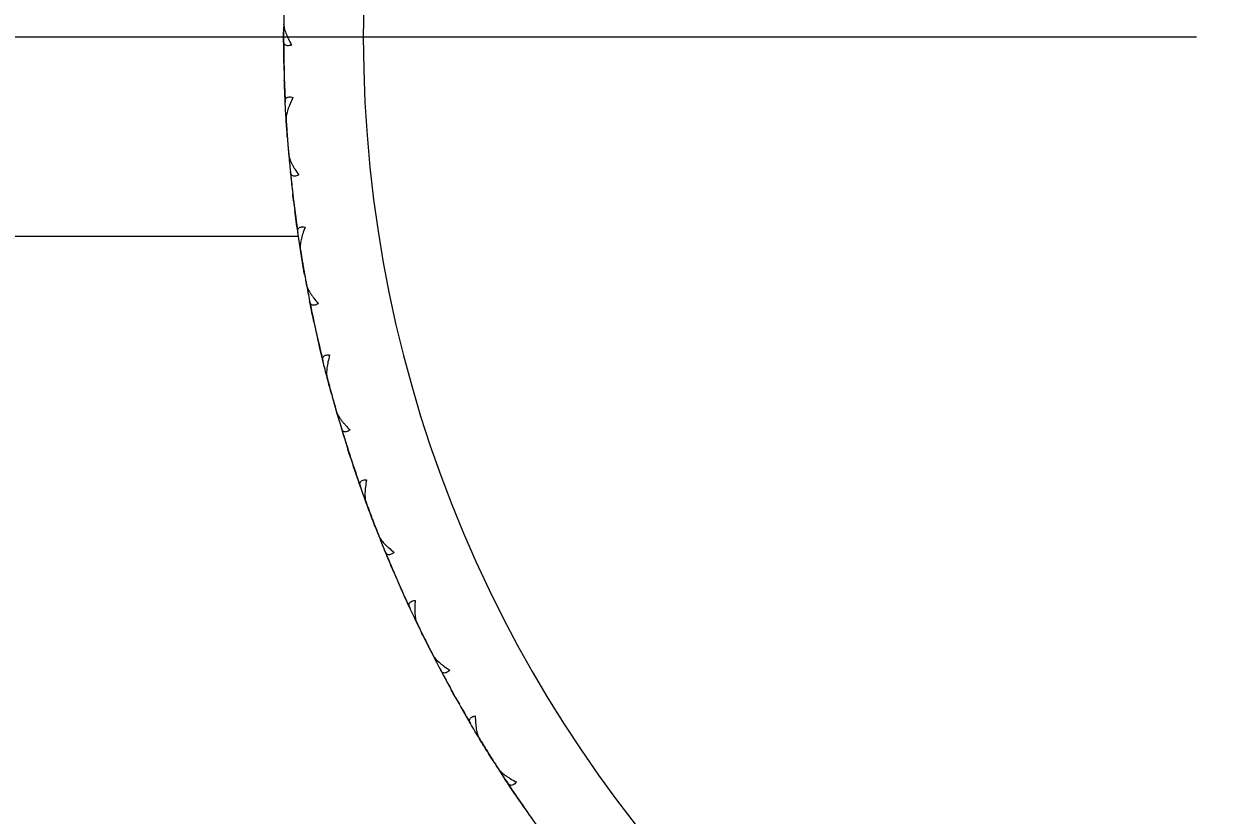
# Model space of a CAD drawing. Extents: x 1661 to 2451, y 0 to 579.
# Drawn here: x 2146.73 to 2161.77, y 514.96 to 524.88 of the extents above; entities that cross this region are included whole.
import ezdxf

# ---------------------------------------------------------------- set-up
doc = ezdxf.new("R2010")
doc.units = 0
doc.header["$LTSCALE"] = 10
doc.header["$MEASUREMENT"] = 0
doc.header["$PDMODE"] = 3
doc.header["$PDSIZE"] = -10
doc.linetypes.add('CENTER', pattern=[2, 1.25, -0.25, 0.25, -0.25])
doc.layers.get('0').update_dxf_attribs({"linetype": 'CONTINUOUS'})
doc.layers.get('DEFPOINTS').update_dxf_attribs({"linetype": 'CONTINUOUS'})
doc.layers.add('1', color=7, linetype='CONTINUOUS')
doc.layers.add('BODY', color=7, linetype='CONTINUOUS')
doc.layers.add('2', color=7, linetype='CONTINUOUS', true_color=0xffffff)
doc.layers.add('3', color=7, linetype='CONTINUOUS', true_color=0xffffff)
doc.styles.add('Daelim Dimension', font='')
doc.styles.get('Daelim Dimension').set_extended_font_data('나눔고딕')
doc.dimstyles.new('DEFAULT', dxfattribs={"dimscale": 2, "dimtxt": 2, "dimasz": 2, "dimexe": 0, "dimexo": 2, "dimgap": 1, "dimtad": 1, "dimdec": 0, "dimzin": 9, "dimdsep": 46, "dimtxsty": 'Daelim Dimension', "dimcen": 0.5, "dimclrd": 5, "dimclre": 5, "dimclrt": 256, "dimadec": 1, "dimazin": 0, "dimtfac": 1, "dimtdec": 0, "dimtix": 1, "dimtmove": 0, "dimatfit": 3, "dimfxl": 1, "dimtolj": 1, "dimtzin": 1, "dimlwd": 9, "dimlwe": 9, "dimarcsym": 0})

# ---------------------------------------------------------------- blocks, each defined once
blk = doc.blocks.new('*D14')
at = {"color": 5, "lineweight": 9, "ltscale": 0.5, "transparency": 16777216}
for p, q in [((2017.276, 520.671), (2017.276, 490.276)), ((2189.649, 520.674), (2189.649, 490.276)), ((2021.276, 492.276), (2185.649, 492.276))]:
    blk.add_line(p, q, dxfattribs=at)
at = {"color": 5, "ltscale": 0.5, "transparency": 16777216}
for points in [[(2021.276, 492.943), (2021.276, 491.609), (2017.276, 492.276)], [(2185.649, 492.943), (2185.649, 491.609), (2189.649, 492.276)]]:
    blk.add_solid(points, dxfattribs=at)
at = {"layer": 'DEFPOINTS', "color": 0, "ltscale": 0.5, "transparency": 16777216}
for p in [(2017.276, 524.671), (2189.649, 524.674), (2189.649, 492.276)]:
    blk.add_point(p, dxfattribs=at)
at = {"color": 7, "ltscale": 0.5, "transparency": 16777216, "insert": (2103.463, 499.67), "char_height": 10, "attachment_point": 5, "style": 'Daelim Dimension'}
blk.add_mtext('\\A1;172', dxfattribs=at)

msp = doc.modelspace()

# ---------------------------------------------------------------- linework, layer by layer
at = {"layer": '1', "color": 7, "linetype": 'Continuous', "lineweight": 13}
for start, end in [(0, 152.7834), (207.2194, 0)]:
    msp.add_arc((2167.149, 524.674), 22, start, end, dxfattribs=at)
at = {"layer": '2', "color": 7, "linetype": 'Continuous', "lineweight": 18}
msp.add_line((2150.275, 521.612), (2150.275, 521.614), dxfattribs=at)
at = {"layer": '2', "color": 7, "linetype": 'Continuous', "lineweight": 13}
msp.add_arc((2166.989, 524.722), 16, 90, 270, dxfattribs=at)
at = {"layer": '2', "color": 7, "linetype": 'Continuous', "lineweight": 18}
for start, end in [(180.1664, 182.7536), (185.7064, 188.2936), (191.2464, 193.8336), (196.7864, 199.3736), (202.3264, 204.9136), (207.8664, 210.4536)]:
    msp.add_arc((2166.989, 524.722, 0), 17, start, end, dxfattribs=at)
at = {"layer": '2', "color": 7, "linetype": 'Continuous', "lineweight": 18, "extrusion": (-1.609e-06, -1.0612e-06, 1)}
msp.add_arc((2166.989, 524.722, -0.004), 17, 213.4064, 215.9936, dxfattribs=at)
at = {"layer": '2', "color": 7, "linetype": 'Continuous', "lineweight": 18}
for points in [[(2149.991, 525.005), (2149.99, 524.968), (2149.989, 524.894), (2149.989, 524.783), (2149.989, 524.71), (2149.989, 524.673)], [(2150.089, 524.62), (2150.068, 524.613), (2150.031, 524.608), (2149.997, 524.625), (2149.989, 524.654), (2149.989, 524.673)], [(2149.992, 524.394), (2149.992, 524.359), (2149.993, 524.324), (2149.994, 524.289)], [(2149.994, 524.289), (2149.995, 524.254), (2149.996, 524.22), (2149.997, 524.185)], [(2150.008, 523.91), (2150.004, 524.002), (2150, 524.093), (2149.997, 524.183)], [(2150.008, 523.905), (2150.007, 523.924), (2150.014, 523.953), (2150.048, 523.972), (2150.084, 523.969), (2150.106, 523.963)], [(2150.027, 523.574), (2150.025, 523.61), (2150.02, 523.684), (2150.014, 523.795), (2150.01, 523.868), (2150.008, 523.905)], [(2150.035, 523.468), (2150.032, 523.503), (2150.03, 523.539), (2150.027, 523.574)], [(2150.035, 523.468), (2150.038, 523.433), (2150.04, 523.398), (2150.043, 523.363)], [(2150.043, 523.362), (2150.046, 523.326), (2150.052, 523.252), (2150.062, 523.142), (2150.069, 523.068), (2150.073, 523.032)], [(2150.178, 522.989), (2150.157, 522.98), (2150.122, 522.971), (2150.086, 522.985), (2150.075, 523.013), (2150.073, 523.032)], [(2150.115, 522.65), (2150.111, 522.685), (2150.107, 522.72), (2150.103, 522.755)], [(2150.115, 522.65), (2150.12, 522.615), (2150.124, 522.581), (2150.129, 522.546)], [(2150.166, 522.275), (2150.153, 522.366), (2150.14, 522.456), (2150.129, 522.546)], [(2150.166, 522.27), (2150.164, 522.288), (2150.168, 522.318), (2150.199, 522.34), (2150.236, 522.34), (2150.258, 522.337)], [(2150.218, 521.942), (2150.212, 521.978), (2150.2, 522.051), (2150.183, 522.16), (2150.172, 522.233), (2150.166, 522.27)], [(2150.235, 521.837), (2150.229, 521.872), (2150.223, 521.907), (2150.218, 521.942)], [(2150.253, 521.733), (2150.247, 521.768), (2150.241, 521.802), (2150.235, 521.837)], [(2150.254, 521.733), (2150.26, 521.696), (2150.273, 521.624), (2150.294, 521.515), (2150.308, 521.443), (2150.315, 521.406)], [(2150.424, 521.374), (2150.404, 521.363), (2150.369, 521.351), (2150.332, 521.361), (2150.319, 521.388), (2150.315, 521.406)], [(2150.372, 521.134), (2150.353, 521.219), (2150.336, 521.304), (2150.318, 521.39)], [(2150.372, 521.134), (2150.379, 521.099), (2150.387, 521.065), (2150.394, 521.031)], [(2150.394, 521.031), (2150.402, 520.997), (2150.41, 520.962), (2150.417, 520.928)], [(2150.48, 520.662), (2150.459, 520.751), (2150.438, 520.84), (2150.417, 520.928)], [(2150.482, 520.657), (2150.477, 520.675), (2150.478, 520.705), (2150.507, 520.73), (2150.544, 520.734), (2150.566, 520.733)], [(2150.564, 520.336), (2150.555, 520.371), (2150.536, 520.442), (2150.508, 520.55), (2150.491, 520.621), (2150.482, 520.657)], [(2150.592, 520.233), (2150.583, 520.267), (2150.573, 520.301), (2150.564, 520.335)], [(2150.592, 520.233), (2150.601, 520.199), (2150.611, 520.165), (2150.62, 520.131)], [(2150.62, 520.131), (2150.63, 520.096), (2150.65, 520.025), (2150.681, 519.918), (2150.702, 519.848), (2150.713, 519.812)], [(2150.824, 519.79), (2150.806, 519.778), (2150.772, 519.762), (2150.734, 519.769), (2150.718, 519.794), (2150.713, 519.812)], [(2150.828, 519.446), (2150.817, 519.479), (2150.806, 519.513), (2150.796, 519.546)], [(2150.828, 519.446), (2150.839, 519.413), (2150.85, 519.379), (2150.861, 519.346)], [(2150.95, 519.087), (2150.919, 519.174), (2150.89, 519.26), (2150.861, 519.346)], [(2150.951, 519.083), (2150.945, 519.1), (2150.943, 519.13), (2150.97, 519.158), (2151.006, 519.165), (2151.028, 519.166)], [(2151.064, 518.77), (2151.052, 518.805), (2151.026, 518.874), (2150.988, 518.978), (2150.964, 519.048), (2150.951, 519.083)], [(2151.102, 518.671), (2151.089, 518.704), (2151.077, 518.737), (2151.065, 518.77)], [(2151.14, 518.573), (2151.127, 518.605), (2151.114, 518.638), (2151.102, 518.671)], [(2151.14, 518.572), (2151.153, 518.538), (2151.18, 518.469), (2151.221, 518.367), (2151.249, 518.298), (2151.263, 518.264)], [(2151.376, 518.253), (2151.359, 518.239), (2151.327, 518.22), (2151.289, 518.223), (2151.27, 518.247), (2151.263, 518.264)], [(2151.371, 518.007), (2151.385, 517.975), (2151.399, 517.943), (2151.413, 517.911)], [(2151.413, 517.911), (2151.427, 517.878), (2151.441, 517.846), (2151.455, 517.814)], [(2151.568, 517.565), (2151.53, 517.648), (2151.492, 517.731), (2151.455, 517.814)], [(2151.571, 517.561), (2151.563, 517.578), (2151.558, 517.607), (2151.582, 517.637), (2151.617, 517.648), (2151.639, 517.651)], [(2151.713, 517.261), (2151.697, 517.294), (2151.665, 517.36), (2151.618, 517.46), (2151.586, 517.527), (2151.571, 517.561)], [(2151.76, 517.166), (2151.745, 517.197), (2151.729, 517.229), (2151.713, 517.261)], [(2151.76, 517.166), (2151.776, 517.134), (2151.792, 517.103), (2151.808, 517.071)], [(2151.808, 517.071), (2151.824, 517.038), (2151.858, 516.972), (2151.908, 516.874), (2151.943, 516.809), (2151.96, 516.776)], [(2152.073, 516.776), (2152.058, 516.76), (2152.028, 516.738), (2151.989, 516.738), (2151.969, 516.759), (2151.96, 516.776)], [(2152.143, 516.439), (2152.126, 516.469), (2152.109, 516.5), (2152.092, 516.531)], [(2152.143, 516.439), (2152.16, 516.408), (2152.177, 516.378), (2152.195, 516.347)], [(2152.331, 516.11), (2152.285, 516.189), (2152.239, 516.268), (2152.195, 516.347)], [(2152.334, 516.106), (2152.324, 516.122), (2152.317, 516.151), (2152.338, 516.183), (2152.372, 516.197), (2152.393, 516.202)], [(2152.505, 515.821), (2152.486, 515.852), (2152.447, 515.915), (2152.39, 516.01), (2152.353, 516.074), (2152.334, 516.106)], [(2152.561, 515.731), (2152.542, 515.761), (2152.524, 515.791), (2152.505, 515.821)], [(2152.617, 515.641), (2152.598, 515.671), (2152.579, 515.701), (2152.561, 515.731)], [(2152.617, 515.641), (2152.637, 515.61), (2152.676, 515.548), (2152.736, 515.455), (2152.777, 515.393), (2152.797, 515.362)], [(2152.91, 515.373), (2152.896, 515.356), (2152.868, 515.331), (2152.83, 515.327), (2152.808, 515.347), (2152.797, 515.362)], [(2152.953, 515.131), (2152.972, 515.102), (2152.992, 515.073), (2153.012, 515.044)], [(2153.012, 515.044), (2153.032, 515.015), (2153.052, 514.987), (2153.072, 514.958)]]:
    msp.add_open_spline(points, degree=3, dxfattribs=at)
for points, knots in [([(2149.989, 524.885), (2149.989, 524.87), (2149.992, 524.853), (2150.001, 524.814), (2150.008, 524.793), (2150.021, 524.759), (2150.026, 524.747), (2150.036, 524.723), (2150.042, 524.711), (2150.06, 524.673), (2150.074, 524.647), (2150.089, 524.62)], [0, 0, 0, 0, 0.25, 0.25, 0.5, 0.5, 0.625, 0.625, 0.75, 0.75, 1, 1, 1, 1]), ([(2149.992, 524.394), (2149.99, 524.474), (2149.989, 524.604), (2149.989, 524.734), (2149.989, 524.785)], [0, 0, 0, 0, 0.610047, 1, 1, 1, 1]), ([(2150.106, 523.963), (2150.092, 523.935), (2150.08, 523.908), (2150.058, 523.857), (2150.049, 523.833), (2150.034, 523.787), (2150.028, 523.765), (2150.02, 523.726), (2150.019, 523.708), (2150.02, 523.693)], [0, 0, 0, 0, 0.25, 0.25, 0.5, 0.5, 0.75, 0.75, 1, 1, 1, 1]), ([(2150.053, 523.243), (2150.054, 523.228), (2150.058, 523.211), (2150.071, 523.174), (2150.08, 523.153), (2150.096, 523.121), (2150.102, 523.11), (2150.115, 523.087), (2150.122, 523.075), (2150.144, 523.039), (2150.16, 523.014), (2150.178, 522.989)], [0, 0, 0, 0, 0.25, 0.25, 0.5, 0.5, 0.625, 0.625, 0.75, 0.75, 1, 1, 1, 1]), ([(2150.075, 523.012), (2150.076, 523.005), (2150.084, 522.919), (2150.094, 522.834), (2150.103, 522.755)], [0, 0, 0, 0, 0.078831, 1, 1, 1, 1]), ([(2150.258, 522.337), (2150.247, 522.307), (2150.237, 522.28), (2150.221, 522.226), (2150.214, 522.201), (2150.203, 522.154), (2150.199, 522.132), (2150.196, 522.092), (2150.196, 522.075), (2150.198, 522.06)], [0, 0, 0, 0, 0.25, 0.25, 0.5, 0.5, 0.75, 0.75, 1, 1, 1, 1]), ([(2150.275, 521.615), (2150.278, 521.6), (2150.283, 521.584), (2150.3, 521.548), (2150.31, 521.528), (2150.33, 521.498), (2150.337, 521.487), (2150.352, 521.465), (2150.36, 521.454), (2150.385, 521.421), (2150.403, 521.398), (2150.424, 521.374)], [0, 0, 0, 0, 0.25, 0.25, 0.5, 0.5, 0.625, 0.625, 0.75, 0.75, 1, 1, 1, 1]), ([(2150.566, 520.733), (2150.558, 520.702), (2150.551, 520.674), (2150.54, 520.619), (2150.535, 520.594), (2150.529, 520.546), (2150.528, 520.524), (2150.528, 520.483), (2150.53, 520.466), (2150.534, 520.451)], [0, 0, 0, 0, 0.25, 0.25, 0.5, 0.5, 0.75, 0.75, 1, 1, 1, 1]), ([(2150.653, 520.016), (2150.657, 520.001), (2150.664, 519.986), (2150.684, 519.951), (2150.697, 519.933), (2150.719, 519.904), (2150.727, 519.895), (2150.744, 519.875), (2150.753, 519.864), (2150.781, 519.833), (2150.802, 519.812), (2150.824, 519.79)], [0, 0, 0, 0, 0.25, 0.25, 0.5, 0.5, 0.625, 0.625, 0.75, 0.75, 1, 1, 1, 1]), ([(2150.719, 519.794), (2150.721, 519.787), (2150.746, 519.704), (2150.771, 519.622), (2150.796, 519.546)], [0, 0, 0, 0, 0.078831, 1, 1, 1, 1]), ([(2151.028, 519.166), (2151.023, 519.135), (2151.019, 519.106), (2151.013, 519.05), (2151.011, 519.024), (2151.009, 518.976), (2151.01, 518.954), (2151.014, 518.914), (2151.018, 518.897), (2151.023, 518.883)], [0, 0, 0, 0, 0.25, 0.25, 0.5, 0.5, 0.75, 0.75, 1, 1, 1, 1]), ([(2151.184, 518.461), (2151.189, 518.447), (2151.198, 518.432), (2151.221, 518.4), (2151.235, 518.383), (2151.26, 518.356), (2151.269, 518.347), (2151.288, 518.329), (2151.298, 518.32), (2151.329, 518.292), (2151.351, 518.272), (2151.376, 518.253)], [0, 0, 0, 0, 0.25, 0.25, 0.5, 0.5, 0.625, 0.625, 0.75, 0.75, 1, 1, 1, 1]), ([(2151.371, 518.007), (2151.34, 518.08), (2151.289, 518.2), (2151.24, 518.321), (2151.221, 518.368)], [0, 0, 0, 0, 0.610047, 1, 1, 1, 1]), ([(2151.639, 517.651), (2151.637, 517.62), (2151.636, 517.59), (2151.635, 517.535), (2151.635, 517.509), (2151.639, 517.46), (2151.641, 517.438), (2151.65, 517.399), (2151.655, 517.382), (2151.661, 517.369)], [0, 0, 0, 0, 0.25, 0.25, 0.5, 0.5, 0.75, 0.75, 1, 1, 1, 1]), ([(2151.862, 516.964), (2151.869, 516.951), (2151.879, 516.937), (2151.905, 516.907), (2151.921, 516.892), (2151.948, 516.868), (2151.958, 516.859), (2151.978, 516.843), (2151.989, 516.835), (2152.023, 516.81), (2152.047, 516.793), (2152.073, 516.776)], [0, 0, 0, 0, 0.25, 0.25, 0.5, 0.5, 0.625, 0.625, 0.75, 0.75, 1, 1, 1, 1]), ([(2151.969, 516.759), (2151.972, 516.753), (2152.013, 516.676), (2152.054, 516.601), (2152.092, 516.531)], [0, 0, 0, 0, 0.078831, 1, 1, 1, 1]), ([(2152.393, 516.202), (2152.394, 516.171), (2152.396, 516.141), (2152.4, 516.086), (2152.403, 516.06), (2152.411, 516.013), (2152.416, 515.991), (2152.428, 515.952), (2152.435, 515.936), (2152.443, 515.923)], [0, 0, 0, 0, 0.25, 0.25, 0.5, 0.5, 0.75, 0.75, 1, 1, 1, 1]), ([(2152.681, 515.54), (2152.69, 515.527), (2152.701, 515.514), (2152.73, 515.487), (2152.747, 515.473), (2152.777, 515.452), (2152.787, 515.445), (2152.809, 515.431), (2152.821, 515.423), (2152.856, 515.402), (2152.882, 515.387), (2152.91, 515.373)], [0, 0, 0, 0, 0.25, 0.25, 0.5, 0.5, 0.625, 0.625, 0.75, 0.75, 1, 1, 1, 1]), ([(2152.952, 515.131), (2152.908, 515.197), (2152.835, 515.305), (2152.763, 515.414), (2152.736, 515.456)], [0, 0, 0, 0, 0.610047, 1, 1, 1, 1])]:
    msp.add_open_spline(points, degree=3, knots=knots, dxfattribs=at)
for points, weights in [([(2150.02, 523.693), (2150.033, 523.468), (2150.053, 523.243)], [1, 0.999911891424, 1]), ([(2150.198, 522.06), (2150.234, 521.837), (2150.275, 521.615)], [1, 0.999911891415, 1]), ([(2150.534, 520.451), (2150.591, 520.233), (2150.653, 520.016)], [1, 0.999911891432, 1]), ([(2151.023, 518.883), (2151.1, 518.671), (2151.184, 518.461)], [1, 0.999911891412, 1]), ([(2151.661, 517.369), (2151.759, 517.165), (2151.862, 516.964)], [1, 0.999911891433, 1]), ([(2152.443, 515.923), (2152.56, 515.73), (2152.681, 515.54)], [1, 0.999911891417, 1])]:
    msp.add_rational_spline(points, weights, degree=2, dxfattribs=at)
at = {"layer": '3', "color": 7, "linetype": 'Continuous', "lineweight": 13}
msp.add_line((2094.189, 524.722), (2149.989, 524.722), dxfattribs=at)
at = {"layer": '3', "color": 7, "linetype": 'Continuous', "lineweight": 18}
msp.add_line((2094.189, 522.222), (2150.174, 522.222), dxfattribs=at)
at = {"layer": 'BODY', "color": 1, "linetype": 'CENTER', "lineweight": 5}
msp.add_line((2008.946, 524.722), (2195.539, 524.722), dxfattribs=at)

# ---------------------------------------------------------------- dimensions: what is measured, and where the dimension line sits
at = {"color": 5, "ltscale": 0.5}
dim = msp.add_linear_dim(base=(2189.649, 492.276), p1=(2017.276, 524.671), p2=(2189.649, 524.674), dimstyle='DEFAULT', override={"dimtxt": 5, "dimexe": 1, "dimclrt": 7}, dxfattribs=at)
dim.commit()
dim.dimension.update_dxf_attribs({"geometry": '*D14', "text_midpoint": (2103.463, 499.67)})

doc.saveas('drawing.dxf')
